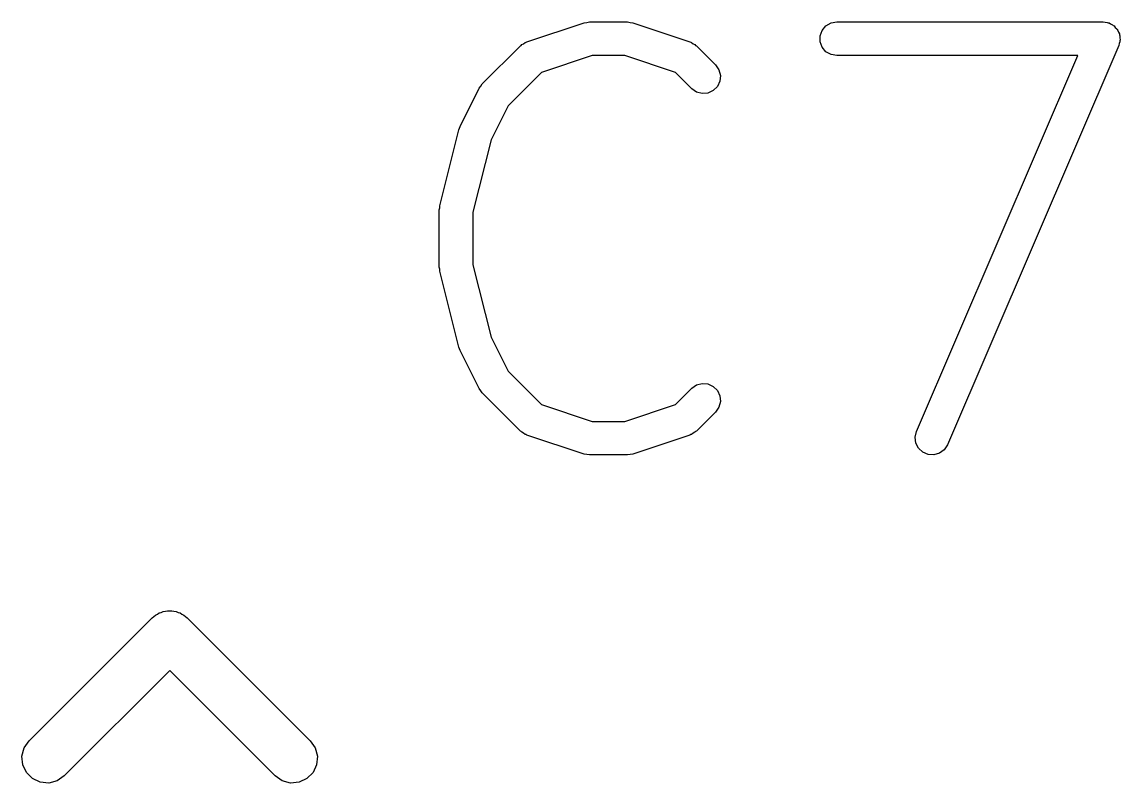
# Model space of a CAD drawing. Extents: x -2 to 76, y -93 to 7.
# Drawn here: x 23.554 to 26.869, y -66.819 to -64.52 of the extents above; entities that cross this region are included whole.
import ezdxf

# ---------------------------------------------------------------- set-up
doc = ezdxf.new("R2010")
doc.units = 0
doc.header["$MEASUREMENT"] = 0
doc.layers.add('BLACK', color=7, linetype='CONTINUOUS')

msp = doc.modelspace()

# ---------------------------------------------------------------- linework, layer by layer
at = {"layer": 'Black'}
for p, q in [((25.0786, -64.5803), (25.2509, -64.5229)), ((25.2509, -64.5229), (25.259, -64.5217)), ((25.259, -64.5217), (25.267, -64.5202)), ((25.267, -64.5202), (25.3819, -64.5202)), ((25.3819, -64.5202), (25.3899, -64.5217)), ((25.3899, -64.5217), (25.3979, -64.5229)), ((25.3979, -64.5229), (25.5703, -64.5803)), ((25.9699, -64.5456), (25.9812, -64.5321)), ((25.9812, -64.5321), (25.9965, -64.5233)), ((25.9965, -64.5233), (26.0139, -64.5202)), ((26.0139, -64.5202), (26.8182, -64.5202)), ((26.8182, -64.5202), (26.8239, -64.5213)), ((26.8239, -64.5213), (26.8298, -64.5216)), ((26.8298, -64.5216), (26.8326, -64.5228)), ((26.8326, -64.5228), (26.8356, -64.5233)), ((26.8356, -64.5233), (26.8406, -64.5262)), ((26.8406, -64.5262), (26.846, -64.5285)), ((26.846, -64.5285), (26.8482, -64.5306)), ((26.8482, -64.5306), (26.8508, -64.5321)), ((26.8508, -64.5321), (26.8546, -64.5366)), ((26.8546, -64.5366), (26.8589, -64.5406)), ((25.9638, -64.5622), (25.9699, -64.5456)), ((25.9638, -64.5799), (25.9638, -64.5622)), ((26.8589, -64.5406), (26.8602, -64.5433)), ((26.8602, -64.5433), (26.8622, -64.5456)), ((26.8622, -64.5456), (26.8642, -64.5511)), ((26.8642, -64.5511), (26.8668, -64.5564)), ((26.8668, -64.5564), (26.8672, -64.5594)), ((26.8672, -64.5594), (26.8682, -64.5622)), ((26.8682, -64.5622), (26.8682, -64.5681)), ((26.8682, -64.5681), (26.8689, -64.5739)), ((24.9438, -64.7075), (25.0587, -64.5926)), ((25.0587, -64.5926), (25.0611, -64.5909)), ((25.0611, -64.5909), (25.063, -64.5887)), ((25.063, -64.5887), (25.0683, -64.5859)), ((25.0683, -64.5859), (25.0731, -64.5825)), ((25.0731, -64.5825), (25.076, -64.5817)), ((25.076, -64.5817), (25.0786, -64.5803)), ((25.5703, -64.5803), (25.5729, -64.5817)), ((25.5729, -64.5817), (25.5757, -64.5825)), ((25.5757, -64.5825), (25.5806, -64.5859)), ((25.5806, -64.5859), (25.5858, -64.5887)), ((25.5858, -64.5887), (25.5878, -64.5909)), ((25.5878, -64.5909), (25.5902, -64.5926)), ((25.5902, -64.5926), (25.6476, -64.65)), ((25.9699, -64.5964), (25.9638, -64.5799)), ((25.9812, -64.61), (25.9699, -64.5964)), ((26.8649, -64.5911), (26.3478, -65.7976)), ((26.8662, -64.5854), (26.8649, -64.5911)), ((26.8682, -64.5799), (26.8662, -64.5854)), ((26.8689, -64.5739), (26.8682, -64.5768)), ((26.8682, -64.5768), (26.8682, -64.5799)), ((25.2752, -64.6218), (25.1221, -64.6729)), ((25.3736, -64.6218), (25.2752, -64.6218)), ((25.5268, -64.6729), (25.3736, -64.6218)), ((25.9965, -64.6188), (25.9812, -64.61)), ((26.0139, -64.6218), (25.9965, -64.6188)), ((26.7411, -64.6218), (26.0139, -64.6218)), ((26.2544, -65.7575), (26.7411, -64.6218)), ((25.6476, -64.65), (25.6577, -64.6645)), ((25.6577, -64.6645), (25.6623, -64.6815)), ((25.1221, -64.6729), (25.0215, -64.7735)), ((25.5758, -64.7219), (25.5268, -64.6729)), ((25.6608, -64.6991), (25.6533, -64.7151)), ((25.6623, -64.6815), (25.6608, -64.6991)), ((24.8768, -64.8356), (24.9343, -64.7207)), ((24.9343, -64.7207), (24.9391, -64.7142)), ((24.9391, -64.7142), (24.9438, -64.7075)), ((25.5902, -64.732), (25.5758, -64.7219)), ((25.6073, -64.7366), (25.5902, -64.732)), ((25.6248, -64.735), (25.6073, -64.7366)), ((25.6408, -64.7276), (25.6248, -64.735)), ((25.6533, -64.7151), (25.6408, -64.7276)), ((25.0215, -64.7735), (24.9702, -64.876)), ((24.8752, -64.8409), (24.8768, -64.8356)), ((24.8155, -65.0758), (24.873, -64.846)), ((24.873, -64.846), (24.8752, -64.8409)), ((24.9702, -64.876), (24.9156, -65.0944)), ((24.814, -65.0881), (24.8151, -65.082)), ((24.814, -65.2605), (24.814, -65.0881)), ((24.8151, -65.082), (24.8155, -65.0758)), ((24.9156, -65.0944), (24.9156, -65.2542)), ((24.8151, -65.2666), (24.814, -65.2605)), ((24.8155, -65.2728), (24.8151, -65.2666)), ((24.9156, -65.2542), (24.9702, -65.4726)), ((24.873, -65.5026), (24.8155, -65.2728)), ((24.9702, -65.4726), (25.0215, -65.5751)), ((24.8752, -65.5077), (24.873, -65.5026)), ((24.8768, -65.513), (24.8752, -65.5077)), ((24.9343, -65.6279), (24.8768, -65.513)), ((25.0215, -65.5751), (25.1221, -65.6757)), ((24.9391, -65.6345), (24.9343, -65.6279)), ((25.5268, -65.6757), (25.5758, -65.6267)), ((25.5758, -65.6267), (25.5902, -65.6166)), ((25.5902, -65.6166), (25.6073, -65.612)), ((25.6073, -65.612), (25.6248, -65.6136)), ((25.6248, -65.6136), (25.6408, -65.621)), ((25.6408, -65.621), (25.6533, -65.6335)), ((24.9438, -65.6411), (24.9391, -65.6345)), ((25.0587, -65.756), (24.9438, -65.6411)), ((25.6533, -65.6335), (25.6608, -65.6495)), ((25.6608, -65.6495), (25.6623, -65.6671)), ((25.1221, -65.6757), (25.2752, -65.7267)), ((25.3736, -65.7267), (25.5268, -65.6757)), ((25.6476, -65.6986), (25.5902, -65.756)), ((25.6577, -65.6841), (25.6476, -65.6986)), ((25.6623, -65.6671), (25.6577, -65.6841)), ((25.2752, -65.7267), (25.3736, -65.7267)), ((25.0611, -65.7577), (25.0587, -65.756)), ((25.063, -65.7599), (25.0611, -65.7577)), ((25.0683, -65.7627), (25.063, -65.7599)), ((25.0731, -65.7661), (25.0683, -65.7627)), ((25.5806, -65.7627), (25.5757, -65.7661)), ((25.5858, -65.7599), (25.5806, -65.7627)), ((25.5878, -65.7577), (25.5858, -65.7599)), ((25.5902, -65.756), (25.5878, -65.7577)), ((26.2504, -65.7747), (26.2544, -65.7575)), ((25.076, -65.7669), (25.0731, -65.7661)), ((25.0786, -65.7683), (25.076, -65.7669)), ((25.2509, -65.8257), (25.0786, -65.7683)), ((25.5703, -65.7683), (25.3979, -65.8257)), ((25.5729, -65.7669), (25.5703, -65.7683)), ((25.5757, -65.7661), (25.5729, -65.7669)), ((26.2525, -65.7922), (26.2504, -65.7747)), ((26.2604, -65.808), (26.2525, -65.7922)), ((26.3478, -65.7976), (26.3382, -65.8123)), ((25.259, -65.8269), (25.2509, -65.8257)), ((25.267, -65.8283), (25.259, -65.8269)), ((25.3819, -65.8283), (25.267, -65.8283)), ((25.3899, -65.8269), (25.3819, -65.8283)), ((25.3979, -65.8257), (25.3899, -65.8269)), ((26.2733, -65.8201), (26.2604, -65.808)), ((26.2895, -65.827), (26.2733, -65.8201)), ((26.3071, -65.828), (26.2895, -65.827)), ((26.324, -65.8229), (26.3071, -65.828)), ((26.3382, -65.8123), (26.324, -65.8229)), ((23.5757, -66.6917), (23.947, -66.3204)), ((23.947, -66.3204), (23.9523, -66.3167)), ((23.9523, -66.3167), (23.957, -66.312)), ((23.957, -66.312), (23.9629, -66.3093)), ((23.9629, -66.3093), (23.9683, -66.3055)), ((23.9683, -66.3055), (23.9746, -66.3038)), ((23.9746, -66.3038), (23.9806, -66.301)), ((23.9806, -66.301), (23.9871, -66.3005)), ((23.9871, -66.3005), (23.9935, -66.2988)), ((23.9935, -66.2988), (24, -66.2993)), ((24, -66.2993), (24.0065, -66.2988)), ((24.0065, -66.2988), (24.0129, -66.3005)), ((24.0129, -66.3005), (24.0194, -66.301)), ((24.0194, -66.301), (24.0254, -66.3038)), ((24.0254, -66.3038), (24.0317, -66.3055)), ((24.0317, -66.3055), (24.0371, -66.3093)), ((24.0371, -66.3093), (24.043, -66.312)), ((24.043, -66.312), (24.0477, -66.3167)), ((24.0477, -66.3167), (24.053, -66.3204)), ((24.053, -66.3204), (24.4243, -66.6917)), ((24, -66.4795), (23.6818, -66.7977)), ((24.3182, -66.7977), (24, -66.4795)), ((23.5608, -66.713), (23.5757, -66.6917)), ((24.4243, -66.6917), (24.4392, -66.713)), ((23.5541, -66.7382), (23.5608, -66.713)), ((24.4392, -66.713), (24.4459, -66.7382)), ((23.5563, -66.7641), (23.5541, -66.7382)), ((24.4459, -66.7382), (24.4437, -66.7641)), ((23.5673, -66.7877), (23.5563, -66.7641)), ((23.5858, -66.8061), (23.5673, -66.7877)), ((24.4327, -66.7877), (24.4142, -66.8061)), ((24.4437, -66.7641), (24.4327, -66.7877)), ((23.6094, -66.8172), (23.5858, -66.8061)), ((23.6353, -66.8194), (23.6094, -66.8172)), ((23.6605, -66.8127), (23.6353, -66.8194)), ((23.6818, -66.7977), (23.6605, -66.8127)), ((24.3395, -66.8127), (24.3182, -66.7977)), ((24.3647, -66.8194), (24.3395, -66.8127)), ((24.3906, -66.8172), (24.3647, -66.8194)), ((24.4142, -66.8061), (24.3906, -66.8172))]:
    msp.add_line(p, q, dxfattribs=at)

doc.saveas('drawing.dxf')
